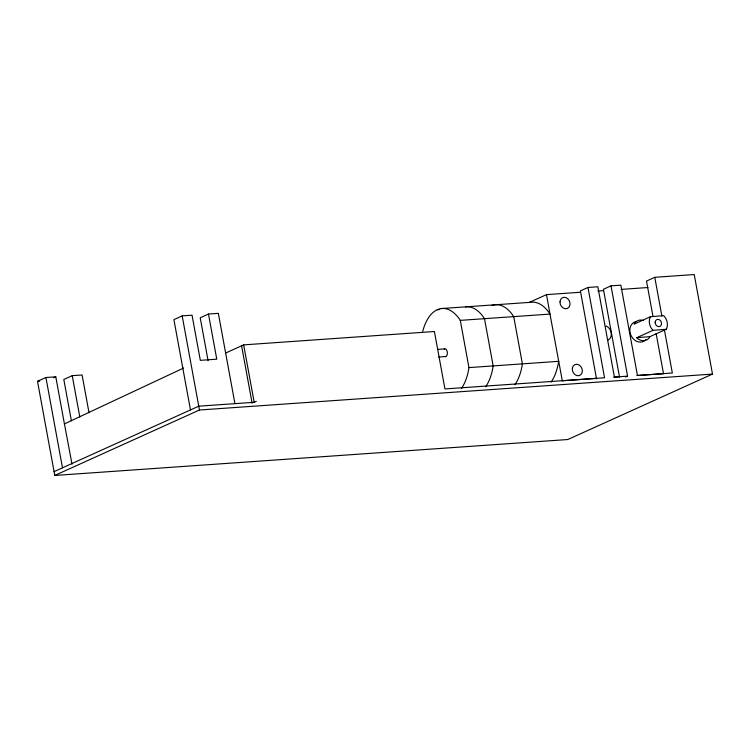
<?xml version="1.0" encoding="UTF-8"?>
<svg xmlns="http://www.w3.org/2000/svg" width="750" height="750" viewBox="0 0 750 750"><rect width="100%" height="100%" fill="white"/><g stroke="black" fill="none" stroke-linecap="round" stroke-linejoin="round"><path stroke-width="1.12" d="M650.456 316.716L650.119 317.259A10.659 8.719 65.7 0 0 652.519 329.841L653.053 330.319L666.244 329.269L666.581 328.725A10.659 8.719 65.7 0 0 664.181 316.144L663.647 315.666L650.456 316.716L634.134 324.103L635.062 322.613A10.659 8.719 65.7 0 1 643.594 320.569M666.244 329.269L649.913 336.656L648.984 338.147A10.659 8.719 65.7 0 1 638.184 339L636.722 337.697L653.053 330.319M72.009 464.156L64.425 423.919L183.619 368.034M444.225 349.144L444.759 348.9A3.909 2.147 86 0 1 447.234 351.825A3.909 2.147 86 0 1 446.156 356.409L438.694 357.141M652.978 316.369L646.5 281.053L654.769 277.312L694.228 274.547L712.5 374.081L567.825 439.519L54.778 475.453L37.5 381.319L45.919 377.512L55.781 376.819L64.425 423.919M234.928 403.65L218.353 313.35L208.481 314.034L216.769 359.184L200.325 360.338L192.037 315.188L182.175 315.881L173.906 319.622L190.481 409.922M53.681 377.775L55.781 376.819M89.016 412.697L82.097 374.981L72.225 375.666L63.806 379.472L71.4 420.834M208.481 314.034L200.222 317.775L208.088 360.675M225.628 353.034L243.656 344.878L434.4 331.519L444.947 388.941L604.556 377.766L587.981 287.466L597.844 286.772L614.419 377.072L627.572 376.153L611.006 285.853L620.869 285.159L637.444 375.459L672.328 373.012L664.387 329.719M54.075 471.619L198.75 406.181L254.194 402.3L256.266 401.363M54.778 475.453L199.453 410.006L712.5 374.081M587.981 287.466L580.388 290.897L596.541 378.909M611.006 285.853L603.413 289.284L619.566 377.297M625.678 377.006L627.572 376.153M529.041 302.503L546.497 294.637L580.303 292.266M636.722 337.697L649.913 336.656M597.788 291.038L603.619 290.634M621.103 289.406L647.916 287.531M441.216 308.569L530.906 302.288A44.353 24.394 86 0 1 549.984 314.081L562.303 380.766L596.109 378.394M437.288 309.713L439.594 309.544M422.756 331.284A44.353 24.394 86 0 1 460.284 320.372L549.984 314.081L546.497 294.637M437.822 349.378L444.759 348.9M37.5 381.319L39.694 381.169M461.447 388.453A44.353 24.394 86 0 0 468.956 367.603L558.713 361.322M613.594 377.175L619.425 376.762M636.909 375.544L663.722 373.659M654.769 277.312L661.875 316.05M656.119 333.459L663.441 373.341M460.284 320.372L468.956 367.603M243.656 344.878L254.194 402.3M241.584 345.816L252.131 403.238M182.175 315.881L199.453 410.006M72.225 375.666L79.819 417.019M45.919 377.512L62.494 467.812M606.066 325.988A7.819 6.403 65.7 0 1 611.194 332.887A7.819 6.403 65.7 0 1 608.222 340.022M558.638 361.228A44.353 24.394 86 0 1 551.128 382.069M645.881 339.544A10.659 8.719 65.7 0 1 631.491 336.384A10.659 8.719 65.7 0 1 635.812 321.628M514.894 384.713A44.353 24.394 86 0 0 522.394 363.863L513.731 316.622A44.353 24.394 86 0 0 491.691 305.569M485.653 386.756A44.353 24.394 86 0 0 493.162 365.906L484.491 318.675A44.353 24.394 86 0 0 465.422 306.872M445.622 356.653A3.909 2.147 86 0 1 445.059 356.634M559.988 301.837A5.925 4.847 65.7 0 0 567.291 308.494A5.925 4.847 65.7 0 0 567.797 298.753A5.925 4.847 65.7 0 0 559.988 301.837M572.372 368.1A5.925 4.847 65.7 0 0 578.972 375.675A5.925 4.847 65.7 0 0 580.622 366.281A5.925 4.847 65.7 0 0 572.372 368.1M655.163 322.266A3.75 3.066 65.7 0 0 659.803 326.447A3.75 3.066 65.7 0 0 660.084 320.269A3.75 3.066 65.7 0 0 655.163 322.266"/></g></svg>
